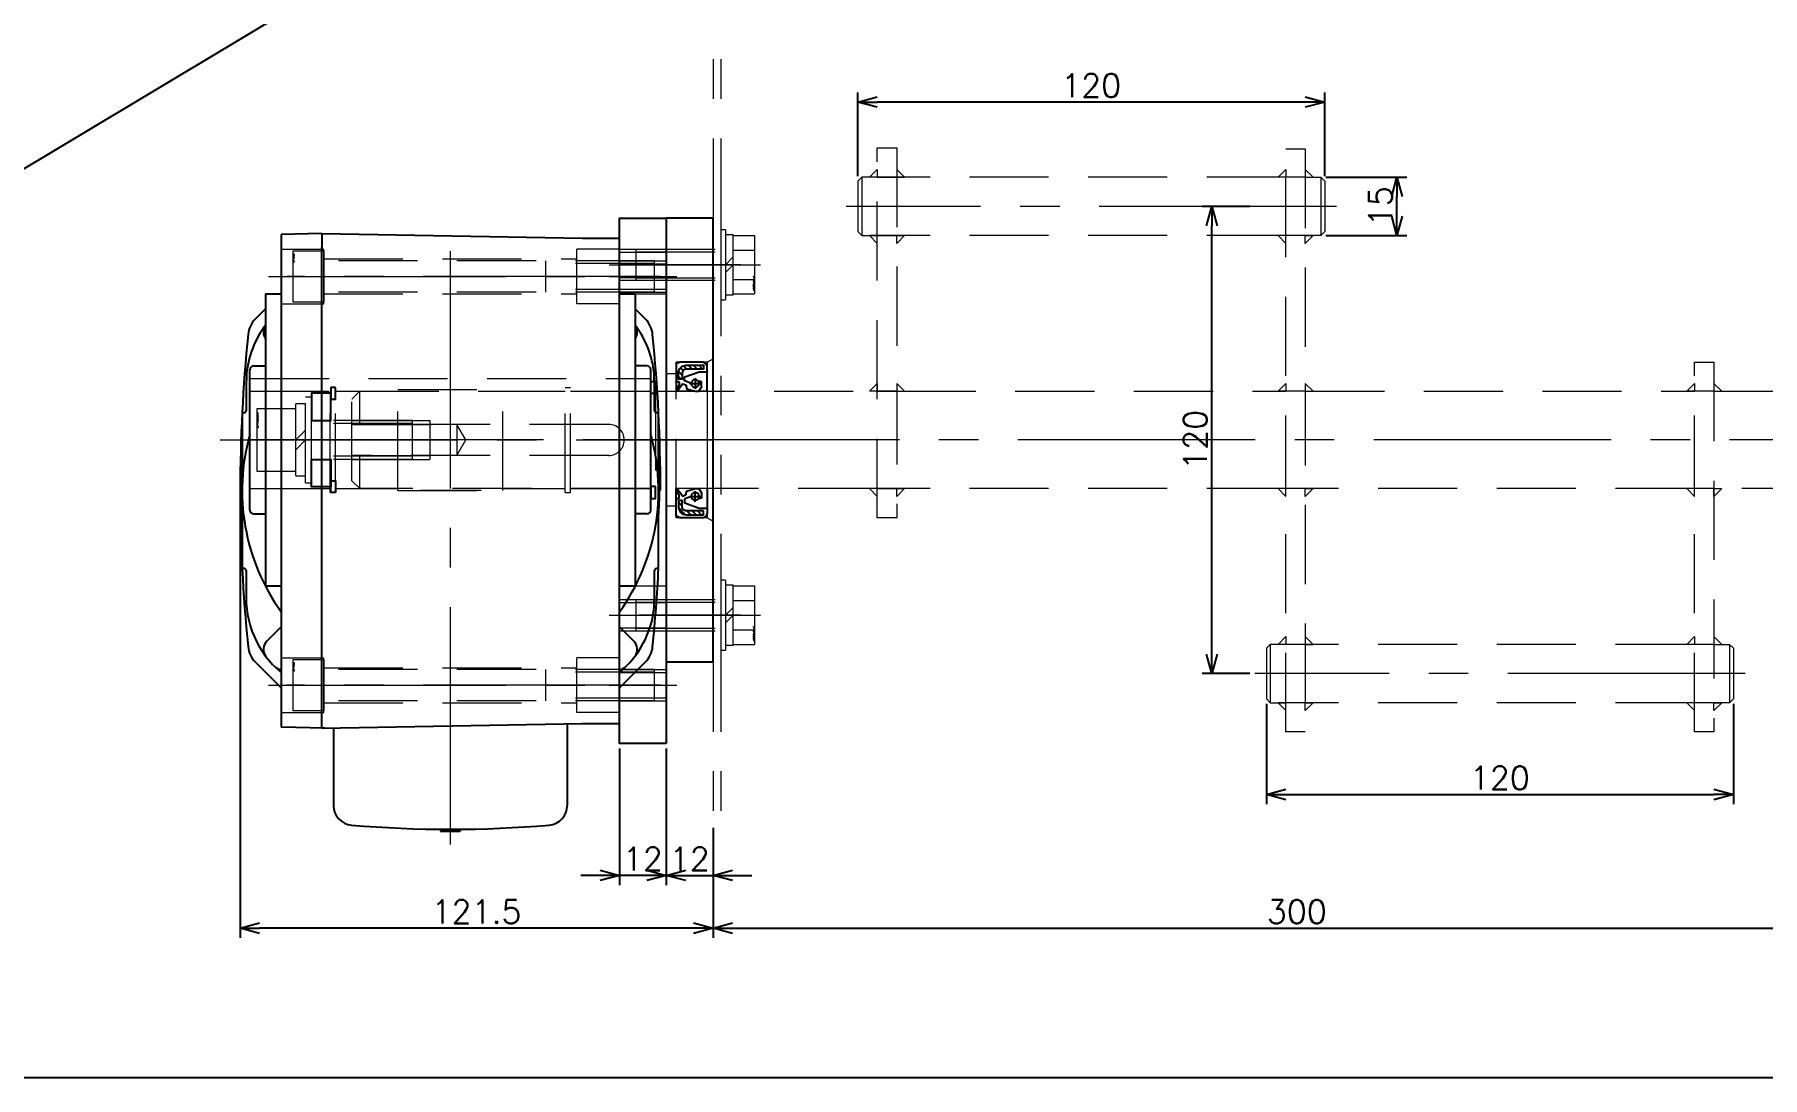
# Model space of a CAD drawing. Header units: millimetres. Extents: x 0 to 49006, y -7876 to 6995.
# Drawn here: x 11426.7 to 11870.7, y -7521.8 to -7254 of the extents above; entities that cross this region are included whole.
import ezdxf

# ---------------------------------------------------------------- set-up
doc = ezdxf.new("R2010")
doc.units = ezdxf.units.MM
doc.header["$LTSCALE"] = 3.2
doc.header["$PDMODE"] = 99
doc.header["$PDSIZE"] = 1
for name, pattern in [('CENTER2', [28.575, 19.05, -3.175, 3.175, -3.175]), ('HIDDEN', [9.525, 6.35, -3.175]), ('PHANTOM2', [31.75, 15.875, -3.175, 3.175, -3.175, 3.175, -3.175])]:
    doc.linetypes.add(name, pattern=pattern)
for name, color, linetype, lineweight in [('04_HIDDEN', 2, 'HIDDEN', 13), ('05_CENTER', 4, 'CENTER2', 13), ('06_PHANTOM', 2, 'PHANTOM2', 13), ('08_DIM', 3, 'Continuous', 13)]:
    doc.layers.add(name, color=color, linetype=linetype, lineweight=lineweight)
doc.layers.add('10_DRAFT', color=8, linetype='Continuous', lineweight=0, plot=False)
doc.styles.add('KSS_TXT', font='txt.shx', dxfattribs={"bigfont": 'extfont2.shx'})
doc.styles.add('KSS_TXT_L', font='txt.shx', dxfattribs={"height": 36, "bigfont": 'extfont2.shx'})
doc.dimstyles.new('KSS_DIM', dxfattribs={"dimscale": 12, "dimtxt": 3, "dimasz": 2.5, "dimexe": 1.25, "dimexo": 0.625, "dimtad": 1, "dimdsep": 46, "dimtxsty": 'KSS_TXT', "dimblk": 'OPEN30', "dimcen": 0, "dimazin": 2, "dimtfac": 0.75, "dimtmove": 0, "dimatfit": 3, "dimldrblk": 'OPEN30', "dimfxl": 1.25, "dimtolj": 1, "dimarcsym": 0})
pattern_1 = [(45, (-5678.9217, 6816.6913), (-0.67351921, 0.67351921), [])]

# ---------------------------------------------------------------- blocks, each defined once
blk = doc.blocks.new('A$C46CB4146_1_1_1_1')
at = {"color": 0, "linetype": 'CENTER2'}
blk.add_line((0, -23.3), (0, 10.2), dxfattribs=at)
at = {"color": 0}
for p, q in [((-7.51, 8.7), (7.51, 8.7)), ((-7.51, 3.2), (-7.51, 8.7)), ((-3.75, 3.2), (-3.75, 8.7)), ((3.75, 3.2), (3.75, 8.7)), ((7.51, 3.2), (7.51, 8.7)), ((-9, 1.2), (9, 1.2)), ((-9, 1.2), (-9, 0)), ((-7.7, 3.2), (-7.7, 1.2)), ((7.7, 3.2), (-7.7, 3.2)), ((0, 1.2), (-2, 3.2)), ((0, 3.2), (2, 1.2)), ((7.7, 1.2), (7.7, 3.2)), ((9, 0), (9, 1.2)), ((-9, 0), (9, 0))]:
    blk.add_line(p, q, dxfattribs=at)
at = {"color": 0, "linetype": 'HIDDEN'}
for p, q in [((-4, -21.8), (-4, 0)), ((-3.32, -21.8), (-3.32, 0)), ((3.32, -21.8), (3.32, 0)), ((4, -21.8), (4, 0)), ((-4, -21.8), (4, -21.8))]:
    blk.add_line(p, q, dxfattribs=at)
at = {"layer": '10_DRAFT', "style": 'KSS_TXT_L'}
blk.add_text('BT-M8x25L,SW,PW', height=0.3, dxfattribs=at).set_placement((2.97, 8.36))
blk = doc.blocks.new('A$C1B873358_1_1')
at = {"color": 0}
blk.add_lwpolyline([(12, 57), (0, 57), (0, -57), (12, -57)], close=True, dxfattribs=at)
at = {"layer": '04_HIDDEN'}
for p, q in [((2.5, -20), (2.5, 20)), ((10.5, 20), (12, 20.87)), ((2.5, 17), (0, 17)), ((2.5, -17), (0, -17)), ((10.5, -20), (12, -20.87))]:
    blk.add_line(p, q, dxfattribs=at)
for points in [[(10.5, 20), (2.5, 20)], [(10.5, -20), (2.5, -20)]]:
    blk.add_lwpolyline(points, dxfattribs=at)
at = {"layer": '05_CENTER'}
for p, q in [((19.17, 45), (-7.08, 45)), ((19.17, -45), (-7.08, -45))]:
    blk.add_line(p, q, dxfattribs=at)
at = {"layer": '10_DRAFT'}
for p, q in [((10.5, 20), (10.5, -20)), ((0, 0), (12, 0))]:
    blk.add_line(p, q, dxfattribs=at)
blk = doc.blocks.new('AE1314A0a_1_1')
h = blk.add_hatch()
h.set_pattern_fill('ANSI31', color=0, scale=0.3)
h.set_pattern_definition(pattern_1)
edge = h.paths.add_edge_path()
edge.add_line((-0.61, 17.2), (-0.61, 15.59))
edge.add_line((-0.61, 15.59), (-1.61, 15.59))
edge.add_line((-1.61, 15.59), (-1.61, 17.2))
edge.add_arc((-2.61, 17.2), 1, 0, 90)
edge.add_line((-2.61, 18.2), (-7.05, 18.2))
edge.add_line((-7.05, 18.2), (-7.05, 19.2))
edge.add_line((-7.05, 19.2), (-2.61, 19.2))
edge.add_arc((-2.61, 17.2), 2, 0, 90, ccw=False)
h = blk.add_hatch()
h.set_pattern_fill('ANSI31', color=0, scale=0.3)
h.set_pattern_definition(pattern_1)
edge = h.paths.add_edge_path()
edge.add_line((-0.61, -17.2), (-0.61, -15.59))
edge.add_line((-0.61, -15.59), (-1.61, -15.59))
edge.add_line((-1.61, -15.59), (-1.61, -17.2))
edge.add_arc((-2.61, -17.2), 1, 270, 360, ccw=False)
edge.add_line((-2.61, -18.2), (-7.05, -18.2))
edge.add_line((-7.05, -18.2), (-7.05, -19.2))
edge.add_line((-7.05, -19.2), (-2.61, -19.2))
edge.add_arc((-2.61, -17.2), 2, 270, 360)
at = {"color": 0}
for p, q in [((-8, 19), (-7.86, 19.21)), ((-8, 17.6), (-8, 19)), ((-7.86, 19.21), (-7.86, 19.4)), ((-7.76, 19.5), (-7.72, 19.5)), ((-7.72, 19.5), (-7.03, 19.98)), ((-6.97, 20), (-1.02, 20)), ((-0.98, 19.99), (-0.06, 19.53)), ((0, 19.44), (0, 15.1)), ((-6.02, 17.5), (-7.9, 17.5)), ((-6.5, 13.54), (-6.5, 14.92)), ((-5.84, 12.5), (-6.48, 13.49)), ((-6.4, 15.02), (-5.75, 15.02)), ((-3.53, 14.5), (-6.28, 14.5)), ((-2.24, 16.19), (-5.98, 17.49)), ((-4.9, 15.88), (-4.9, 13.13)), ((-3.9, 14.5), (-2.24, 15.15)), ((-2.55, 14.03), (-2.67, 13.49)), ((-2.67, 13.49), (-2.67, 13.16)), ((-1.77, 14.42), (-2.46, 14.13)), ((-2.17, 15.24), (-2.17, 16.1)), ((-0.29, 12.5), (-1.65, 14.38)), ((-0.8, 14.75), (-0.8, 14.17)), ((-0.8, 14.17), (0, 12.78)), ((-0.1, 15), (-0.55, 15)), ((-5, 12.5), (-5.84, 12.5)), ((-2.67, 13.16), (-5, 12.5)), ((0, 12.78), (-0.29, 12.5)), ((-5.84, -12.5), (-6.48, -13.49)), ((-5, -12.5), (-5.84, -12.5)), ((-2.67, -13.16), (-5, -12.5)), ((-4.9, -15.88), (-4.9, -13.13)), ((-2.67, -13.49), (-2.67, -13.16)), ((-0.29, -12.5), (-1.65, -14.38)), ((-0.8, -14.17), (0, -12.78)), ((0, -12.78), (-0.29, -12.5)), ((-8, -17.6), (-8, -19)), ((-6.02, -17.5), (-7.9, -17.5)), ((-6.5, -13.54), (-6.5, -14.92)), ((-6.4, -15.02), (-5.75, -15.02)), ((-3.53, -14.5), (-6.28, -14.5)), ((-2.24, -16.19), (-5.98, -17.49)), ((-3.9, -14.5), (-2.24, -15.15)), ((-2.55, -14.03), (-2.67, -13.49)), ((-1.77, -14.42), (-2.46, -14.13)), ((-2.17, -15.24), (-2.17, -16.1)), ((-0.8, -14.75), (-0.8, -14.17)), ((-0.1, -15), (-0.55, -15)), ((0, -19.44), (0, -15.1)), ((-8, -19), (-7.86, -19.21)), ((-7.86, -19.21), (-7.86, -19.4)), ((-7.76, -19.5), (-7.72, -19.5)), ((-7.72, -19.5), (-7.03, -19.98)), ((-6.97, -20), (-1.02, -20)), ((-0.98, -19.99), (-0.06, -19.53))]:
    blk.add_line(p, q, dxfattribs=at)
for points in [[(-8, 12.5), (-8, 17.6), (-8, 19), (-7.86, 19.21), (-7.86, 19.4, -0.414214), (-7.76, 19.5), (-7.72, 19.5), (-7.03, 19.98, -0.152216), (-6.97, 20), (-1.02, 20, -0.116434), (-0.98, 19.99), (-0.06, 19.53, -0.284079), (0, 19.44), (0, 15.1), (0, 12.5)], [(-8, -12.5), (-8, -17.6), (-8, -19), (-7.86, -19.21), (-7.86, -19.4, 0.414214), (-7.76, -19.5), (-7.72, -19.5), (-7.03, -19.98, 0.152216), (-6.97, -20), (-1.02, -20, 0.116434), (-0.98, -19.99), (-0.06, -19.53, 0.284079), (0, -19.44), (0, -15.1), (0, -12.5)]]:
    blk.add_lwpolyline(points, format="xyb", dxfattribs=at)
for points in [[(-7.05, 18.2), (-2.61, 18.2, -0.414214), (-1.61, 17.2), (-1.61, 15.59), (-0.61, 15.59), (-0.61, 17.2, 0.414214), (-2.61, 19.2), (-7.05, 19.2)], [(-7.05, -18.2), (-2.61, -18.2, 0.414214), (-1.61, -17.2), (-1.61, -15.59), (-0.61, -15.59), (-0.61, -17.2, -0.414214), (-2.61, -19.2), (-7.05, -19.2)]]:
    blk.add_lwpolyline(points, format="xyb", close=True, dxfattribs=at)
for centre in [(-4.9, 14.5), (-4.9, -14.5)]:
    blk.add_circle(centre, 1, dxfattribs=at)
for centre, radius, start, end in [((-7.76, 19.4), 0.1, 90, 180), ((-6.97, 19.9), 0.1, 90, 124.6196), ((-1.02, 19.9), 0.1, 63.4349, 90), ((-0.1, 19.44), 0.1, 0, 63.4349), ((-7.9, 17.6), 0.1, 180, 270), ((-6.4, 14.92), 0.1, 90, 180), ((-6.4, 13.54), 0.1, 180, 213.1298), ((-6.02, 17.4), 0.1, 70.7852, 90), ((-2.4, 14), 0.15, 112.1154, 167.0125), ((-2.27, 16.1), 0.1, 360, 70.7852), ((-2.27, 15.24), 0.1, 291.3398, 0), ((-1.73, 14.32), 0.1, 35.7815, 112.1154), ((-0.55, 14.75), 0.25, 90, 180), ((-0.1, 15.1), 0.1, 270, 360), ((-7.9, -17.6), 0.1, 90, 180), ((-6.4, -13.54), 0.1, 146.8702, 180), ((-6.4, -14.92), 0.1, 180, 270), ((-6.02, -17.4), 0.1, 270, 289.2148), ((-2.4, -14), 0.15, 192.9875, 247.8846), ((-2.27, -15.24), 0.1, 360, 68.6602), ((-2.27, -16.1), 0.1, 289.2148, 0), ((-1.73, -14.32), 0.1, 247.8846, 324.2185), ((-0.55, -14.75), 0.25, 180, 270), ((-0.1, -15.1), 0.1, 0, 90), ((-7.76, -19.4), 0.1, 180, 270), ((-6.97, -19.9), 0.1, 235.3804, 270), ((-1.02, -19.9), 0.1, 270, 296.5651), ((-0.1, -19.44), 0.1, 296.5651, 360)]:
    blk.add_arc(centre, radius, start, end, dxfattribs=at)
at = {"layer": '10_DRAFT'}
blk.add_line((0, 0), (-8, 0), dxfattribs=at)
for points in [[(-8, 12.5), (0, 12.5)], [(-8, -12.5), (0, -12.5)]]:
    blk.add_lwpolyline(points, dxfattribs=at)
blk = doc.blocks.new('FWSSS-D24-V10.0-T8.0a_1_1')
at = {"color": 0}
for points in [[(0, 12), (-5, 12), (-5, 5), (0, 5)], [(0, -12), (-5, -12), (-5, -5), (0, -5)]]:
    blk.add_lwpolyline(points, close=True, dxfattribs=at)
at = {"layer": '10_DRAFT'}
blk.add_line((-5, 0), (0, 0), dxfattribs=at)
blk = doc.blocks.new('A$C6AFA1BC6_1_1')
at = {"color": 0, "linetype": 'CENTER2'}
blk.add_line((0, -86.5), (0, 9.5), dxfattribs=at)
at = {"color": 0}
for p, q in [((6.5, 8), (-6.5, 8)), ((-6.5, 8), (-6.5, 0)), ((6.5, 0), (6.5, 8)), ((6.5, 0), (-6.5, 0))]:
    blk.add_line(p, q, dxfattribs=at)
at = {"color": 0, "linetype": 'HIDDEN'}
for p, q in [((-4, -85), (-4, 0)), ((4, -85), (4, 0)), ((-4, -57), (4, -57)), ((-3.32, -85), (-3.32, -57)), ((3.32, -85), (3.32, -57)), ((-4, -85), (4, -85))]:
    blk.add_line(p, q, dxfattribs=at)
at = {"layer": '10_DRAFT', "style": 'KSS_TXT_L'}
blk.add_text('CS-M8x85L', height=0.3, dxfattribs=at).set_placement((3.56, 7.66))
blk = doc.blocks.new('A$C069235CC_1_1')
at = {"color": 0}
blk.add_lwpolyline([(0, -78), (-12, -78), (-12, 57), (0, 57)], close=True, dxfattribs=at)
at = {"layer": '04_HIDDEN', "color": 252}
for p, q in [((-12, 49), (0, 49)), ((-12, 48.25), (0, 48.25)), ((-12, 41.75), (0, 41.75)), ((-12, 41), (0, 41)), ((-12, -41), (0, -41)), ((-12, -41.75), (0, -41.75)), ((-12, -48.25), (0, -48.25)), ((-12, -49), (0, -49))]:
    blk.add_line(p, q, dxfattribs=at)
at = {"layer": '04_HIDDEN'}
for p, q in [((-12, 46), (0, 46)), ((-12, 45.25), (0, 45.25)), ((-12, 38.75), (0, 38.75)), ((-12, 38), (0, 38)), ((-12, -59), (0, -59)), ((-12, -59.75), (0, -59.75)), ((-12, -66.25), (0, -66.25)), ((-12, -67), (0, -67))]:
    blk.add_line(p, q, dxfattribs=at)
at = {"layer": '04_HIDDEN', "color": 9}
for p, q in [((-12, 37.5), (0, 37.5)), ((-12, -37.5), (0, -37.5))]:
    blk.add_line(p, q, dxfattribs=at)
at = {"layer": '05_CENTER', "color": 252}
for p, q in [((-14.71, 45), (2.71, 45)), ((-14.71, -45), (2.71, -45))]:
    blk.add_line(p, q, dxfattribs=at)
at = {"layer": '05_CENTER'}
for p, q in [((-14.71, 42), (2.71, 42)), ((-14.71, -63), (2.71, -63))]:
    blk.add_line(p, q, dxfattribs=at)
at = {"layer": '10_DRAFT'}
for p, q in [((0, 0), (-12, 0)), ((-12, 0), (0, 0))]:
    blk.add_line(p, q, dxfattribs=at)
blk = doc.blocks.new('GM-SHYF-RH 0.2kW、1／30、200V、60Hzc_1_1')
at = {"color": 0}
for p, q in [((18.5, 52.99), (8, 52.81)), ((8, 52.81), (8, -73.81)), ((18.5, 53.01), (18.5, 48.5)), ((18.5, 53), (85.5, 51.83)), ((18.5, -64.89), (18.5, 49.51)), ((85.5, 51.83), (95, 51.83)), ((95, -59.28), (95, 51.83)), ((4, 37.5), (4, -37.5)), ((4, 37.5), (8, 37.5)), ((95, 37.49), (99, 37.49)), ((99, 37.49), (99, -37.49)), ((4, 33.69), (1.41, 31.1)), ((99, 33.69), (101.59, 31.1)), ((0, -18), (0, 18)), ((1, 19), (4, 19)), ((102, 19), (99, 19)), ((103, -18), (103, 18)), ((-2, 6.5), (-2, -32.5)), ((105, -32.5), (105, 7.01)), ((1, -19), (4, -19)), ((102, -19), (99, -19)), ((4, -37.5), (8, -37.5)), ((95, -37.49), (99, -37.49)), ((8, -48.01), (4.35, -51.67)), ((95, -48.01), (98.65, -51.67)), ((8, -63.69), (1.41, -57.1)), ((95, -63.69), (101.59, -57.1)), ((95, -72.85), (95, -59.28)), ((18.5, -74.02), (18.5, -64.89)), ((18.5, -74.02), (18.5, -69.51)), ((19.25, -74), (8, -73.81)), ((18.5, -74.02), (85.5, -72.85)), ((21.5, -73.97), (21.5, -93.94)), ((81.5, -72.92), (81.5, -93.94)), ((85.5, -72.85), (95, -72.85)), ((49, -99.99), (49, -100.5)), ((49, -100.5), (54, -100.5)), ((54, -99.99), (54, -100.5))]:
    blk.add_line(p, q, dxfattribs=at)
for centre, radius, start, end in [((6.08, 26.43), 6.6, 135, 174.2563), ((96.92, 26.43), 6.6, 5.7437, 45), ((398.1, -13), 400.6, 174.2563, 180), ((24, 14.5), 25, 143.1301, 174.2698), ((6.47, 27.79), 3, 145.3407, 214.6593), ((96.53, 27.79), 3, 325.3407, 34.6593), ((79, 14.5), 25, 5.7302, 36.8699), ((-295.1, -13), 400.6, 0, 5.7437), ((1, 18), 1, 90, 180), ((102, 18), 1, 0, 90), ((399, 7), 400, 178.568, 179.9285), ((-296, 7), 400, 0.053, 1.432), ((-1.5, 6.5), 0.5, 90, 180), ((-1.5, 7.5), 0.5, 270, 0), ((104.5, 7.5), 0.5, 180, 270), ((104.5, 6.5), 0.5, 0, 90), ((51.5, -13), 53.5, 164.2841, 215.6016), ((51.5, -13), 53.5, 324.3984, 15.7159), ((398.1, -13), 400.6, 179.0703, 180), ((398.1, 0), 400.6, 180.9297, 182.8629), ((-295.1, 0), 400.6, 357.1371, 359.0703), ((398.1, -13), 400.6, 180, 185.7437), ((1, -18), 1, 180, 270), ((102, -18), 1, 270, 0), ((-1.5, -32.5), 0.5, 180, 270), ((-1.5, -33.5), 0.5, 0, 90), ((399, -33), 400, 180.0715, 180.8595), ((-295.1, -13), 400.6, 354.2563, 357.1371), ((-296, -33), 400, 358.568, 359.9285), ((104.5, -33.5), 0.5, 90, 180), ((104.5, -32.5), 0.5, 270, 0), ((24, -40.5), 25, 176.5614, 230.2082), ((79, -40.5), 25, 309.7918, 354.2698), ((6.08, -52.43), 6.6, 185.7437, 225), ((6.47, -53.79), 3, 135, 217.1625), ((96.53, -53.79), 3, 322.8375, 45), ((96.92, -52.43), 6.6, 315, 354.2563), ((8.41, -56.02), 3, 224.8696, 262.1781), ((94.59, -56.02), 3, 277.8219, 315.1304), ((26.5, -93.94), 5, 180, 265.1386), ((76.5, -93.94), 5, 274.8614, 0), ((51.5, 200), 300, 265.1386, 274.8614)]:
    blk.add_arc(centre, radius, start, end, dxfattribs=at)
at = {"layer": '04_HIDDEN', "color": 0}
for p, q in [((8, 49), (19, 49)), ((19, 35), (19, 49)), ((84, 35), (84, 49)), ((95, 49), (84, 49)), ((19, 46.5), (84, 46.5)), ((19, 37.5), (84, 37.5)), ((8, 35), (19, 35)), ((95, 35), (84, 35)), ((0, 15.8), (103, 15.8)), ((20.65, 13.5), (22, 13.5)), ((20.65, -13.5), (20.65, 13.5)), ((22, -13.5), (22, 13.5)), ((81, 13.5), (82.35, 13.5)), ((81, -13.5), (81, 13.5)), ((82.35, -13.5), (82.35, 13.5)), ((0, 12.5), (20.65, 12.5)), ((22, 12.5), (38, 12.5)), ((38, -13), (38, 13)), ((38, 13), (65, 13)), ((65, -13), (65, 13)), ((65, 12.5), (81, 12.5)), ((82.35, 12.5), (103, 12.5)), ((0, -12.5), (20.65, -12.5)), ((22, -12.5), (38, -12.5)), ((38, -13), (65, -13)), ((65, -12.5), (81, -12.5)), ((82.35, -12.5), (103, -12.5)), ((20.65, -13.5), (22, -13.5)), ((81, -13.5), (82.35, -13.5)), ((8, -56), (19, -56)), ((19, -70), (19, -56)), ((95, -56), (84, -56)), ((84, -70), (84, -56)), ((19, -58.5), (84, -58.5)), ((8, -70), (19, -70)), ((19, -67.5), (84, -67.5)), ((95, -70), (84, -70))]:
    blk.add_line(p, q, dxfattribs=at)
at = {"layer": '05_CENTER', "color": 0}
for p, q in [((51.5, -103.88), (51.5, 55.94)), ((4.75, 42), (98.25, 42)), ((-7.65, 0), (110.65, 0)), ((4.75, -63), (98.25, -63))]:
    blk.add_line(p, q, dxfattribs=at)
at = {"layer": '10_DRAFT'}
blk.add_line((59.41, -13), (43.91, -13), dxfattribs=at)
blk = doc.blocks.new('A$C001C79F1_1_1')
at = {"color": 0}
for p, q in [((131, 67.5), (130, 66.5)), ((135, 67.5), (131, 67.5)), ((131, 67.5), (131, 52.5)), ((240, 67.5), (140, 67.5)), ((245, 67.5), (249, 67.5)), ((249, 67.5), (249, 52.5)), ((249, 67.5), (250, 66.5)), ((130, 66.5), (130, 53.5)), ((250, 66.5), (250, 53.5)), ((130, 53.5), (131, 52.5)), ((250, 53.5), (249, 52.5)), ((131, 52.5), (135, 52.5)), ((240, 52.5), (140, 52.5)), ((249, 52.5), (245, 52.5)), ((2, 4), (2, 12.5)), ((76.65, 12.5), (76.65, -12.5)), ((76.65, 11.95), (78, 11.95)), ((78, 12.5), (78, -12.5)), ((408, 12.5), (408, -12.5)), ((66, 4), (0, 4)), ((66, -4), (0, -4)), ((2, -12.5), (2, -4)), ((76.65, -11.95), (78, -11.95)), ((236, -52.5), (235, -53.5)), ((240, -52.5), (236, -52.5)), ((236, -52.5), (236, -67.5)), ((345, -52.5), (245, -52.5)), ((350, -52.5), (354, -52.5)), ((354, -52.5), (354, -67.5)), ((354, -52.5), (355, -53.5)), ((235, -53.5), (235, -66.5)), ((355, -53.5), (355, -66.5)), ((235, -66.5), (236, -67.5)), ((355, -66.5), (354, -67.5)), ((236, -67.5), (240, -67.5)), ((345, -67.5), (245, -67.5)), ((354, -67.5), (350, -67.5))]:
    blk.add_line(p, q, dxfattribs=at)
for points in [[(140, 75), (140, -20), (135, -20), (135, 75)], [(240, -75), (240, 74.75), (245, 74.75), (245, -75)], [(345, -75), (345, 20), (350, 20), (350, -75)]]:
    blk.add_lwpolyline(points, close=True, dxfattribs=at)
at = {"color": 3}
for points in [[(135, 67.5), (133, 67.5), (133, 67.5), (135, 69.5)], [(140, 67.5), (142, 67.5), (142, 67.5), (140, 69.5)], [(240, 67.5), (238, 67.5), (238, 67.5), (240, 69.5)], [(245, 67.5), (247, 67.5), (247, 67.5), (245, 69.5)], [(135, 52.5), (133, 52.5), (133, 52.5), (135, 50.5)], [(140, 52.5), (142, 52.5), (142, 52.5), (140, 50.5)], [(240, 52.5), (238, 52.5), (238, 52.5), (240, 50.5)], [(245, 52.5), (247, 52.5), (247, 52.5), (245, 50.5)], [(135, 12.5), (133, 12.5), (133, 12.5), (135, 14.5)], [(140, 12.5), (142, 12.5), (142, 12.5), (140, 14.5)], [(240, 12.5), (238, 12.5), (238, 12.5), (240, 14.5)], [(245, 12.5), (247, 12.5), (247, 12.5), (245, 14.5)], [(345, 12.5), (343, 12.5), (343, 12.5), (345, 14.5)], [(350, 12.5), (352, 12.5), (352, 12.5), (350, 14.5)], [(135, -12.5), (133, -12.5), (133, -12.5), (135, -14.5)], [(140, -12.5), (142, -12.5), (142, -12.5), (140, -14.5)], [(240, -12.5), (238, -12.5), (238, -12.5), (240, -14.5)], [(245, -12.5), (247, -12.5), (247, -12.5), (245, -14.5)], [(345, -12.5), (343, -12.5), (343, -12.5), (345, -14.5)], [(350, -12.5), (352, -12.5), (352, -12.5), (350, -14.5)], [(240, -52.5), (238, -52.5), (238, -52.5), (240, -50.5)], [(245, -52.5), (247, -52.5), (247, -52.5), (245, -50.5)], [(345, -52.5), (343, -52.5), (343, -52.5), (345, -50.5)], [(350, -52.5), (352, -52.5), (352, -52.5), (350, -50.5)], [(240, -67.5), (238, -67.5), (238, -67.5), (240, -69.5)], [(245, -67.5), (247, -67.5), (247, -67.5), (245, -69.5)], [(345, -67.5), (343, -67.5), (343, -67.5), (345, -69.5)], [(350, -67.5), (352, -67.5), (352, -67.5), (350, -69.5)]]:
    blk.add_lwpolyline(points, close=True, dxfattribs=at)
at = {"color": 0}
for points in [[(76.65, -12.5), (2, -12.5), (0, -10.5), (0, 10.5), (2, 12.5), (76.65, 12.5)], [(78, 12.5), (135, 12.5)], [(140, 12.5), (240, 12.5)], [(245, 12.5), (345, 12.5)], [(350, 12.5), (408, 12.5)], [(408, 12.5), (408, 12.5), (410, 10.5), (410, -10.5), (408, -12.5), (408, -12.5)], [(135, -12.5), (78, -12.5)], [(240, -12.5), (140, -12.5)], [(345, -12.5), (245, -12.5)], [(408, -12.5), (350, -12.5)]]:
    blk.add_lwpolyline(points, dxfattribs=at)
blk.add_arc((66, 0), 4, 270, 90, dxfattribs=at)
at = {"layer": '04_HIDDEN'}
for p, q in [((135, 67.5), (140, 67.5)), ((135, 52.5), (140, 52.5)), ((140, 12.5), (135, 12.5)), ((135, 12.5), (140, 12.5)), ((245, 12.5), (240, 12.5)), ((350, 12.5), (345, 12.5)), ((0, 5), (20, 5)), ((20, 5), (20, -5)), ((0, 4), (27, 4)), ((27, 4), (27, -4)), ((29.31, 0), (27, 4)), ((0, -4), (27, -4)), ((27, -4), (29.31, 0)), ((0, -5), (20, -5)), ((140, -12.5), (135, -12.5)), ((135, -12.5), (140, -12.5)), ((245, -12.5), (240, -12.5)), ((350, -12.5), (345, -12.5))]:
    blk.add_line(p, q, dxfattribs=at)
for points in [[(140, 67.5), (135, 67.5)], [(245, 67.5), (240, 67.5)], [(140, 52.5), (135, 52.5)], [(245, 52.5), (240, 52.5)], [(245, -52.5), (240, -52.5)], [(350, -52.5), (345, -52.5)], [(245, -67.5), (240, -67.5)], [(350, -67.5), (345, -67.5)]]:
    blk.add_lwpolyline(points, dxfattribs=at)
at = {"layer": '05_CENTER'}
for p, q in [((253, 60), (127, 60)), ((415, 0), (-5, 0)), ((358, -60), (232, -60))]:
    blk.add_line(p, q, dxfattribs=at)
blk = doc.blocks.new('STWS25a_1_1')
at = {"color": 0}
for points in [[(0, 11.95), (-1.2, 11.95), (-1.2, 15.05), (0, 15.05)], [(0, -11.95), (-1.2, -11.95), (-1.2, -15.05), (0, -15.05)]]:
    blk.add_lwpolyline(points, close=True, dxfattribs=at)
at = {"layer": '10_DRAFT'}
blk.add_line((-1.2, 0), (0, 0), dxfattribs=at)
blk = doc.blocks.new('RTWS25b_1_1')
at = {"color": 0}
for points in [[(0, 13.5), (-1.2, 13.5), (-1.2, 10.5), (0, 10.5)], [(0, -13.5), (-1.2, -13.5), (-1.2, -10.5), (0, -10.5)]]:
    blk.add_lwpolyline(points, close=True, dxfattribs=at)
at = {"layer": '10_DRAFT'}
blk.add_line((0, 0), (-1.2, 0), dxfattribs=at)
blk = doc.blocks.new('A$C606D4CA3_1_1')
at = {"color": 0}
for p, q in [((8, 14), (-8, 14)), ((-8, 14), (-8, 4)), ((8, 4), (8, 14)), ((-11, 1.5), (11, 1.5)), ((-11, 1.5), (-11, 0)), ((-11, 0), (11, 0)), ((-9.25, 4), (-9.25, 1.5)), ((-9.25, 4), (9.25, 4)), ((0, 1.5), (-2.5, 4)), ((0, 4), (2.5, 1.5)), ((9.25, 1.5), (9.25, 4)), ((11, 0), (11, 1.5))]:
    blk.add_line(p, q, dxfattribs=at)
at = {"color": 0, "linetype": 'CENTER2'}
blk.add_line((0, -27.5), (0, 15.5), dxfattribs=at)
at = {"color": 0, "linetype": 'HIDDEN'}
for p, q in [((-5, -26), (-5, 0)), ((-4.19, -26), (-4.19, 0)), ((4.19, -26), (4.19, 0)), ((5, -26), (5, 0)), ((-5, -26), (5, -26))]:
    blk.add_line(p, q, dxfattribs=at)
at = {"layer": '10_DRAFT', "style": 'KSS_TXT_L'}
blk.add_text('CS-M10x30L,SW,PW', height=0.3, dxfattribs=at).set_placement((3.08, 13.66))
blk = doc.blocks.new('_Open30')
at = {"color": 0, "linetype": 'ByBlock', "lineweight": -2}
for p, q in [((-1, 0.268), (0, 0)), ((0, 0), (-1, -0.268)), ((0, 0), (-1, 0))]:
    blk.add_line(p, q, dxfattribs=at)
blk = doc.blocks.new('*D772')
at = {"layer": '08_DIM', "color": 0, "lineweight": -2, "transparency": 16777216}
for p, q in [((11601.07, -7457.73), (11601.07, -7486.02)), ((11901.07, -7457.73), (11901.07, -7486.02)), ((11606.07, -7483.52), (11896.07, -7483.52))]:
    blk.add_line(p, q, dxfattribs=at)
at = {"layer": 'Defpoints', "color": 0, "transparency": 16777216}
for p in [(11601.07, -7456.48), (11901.07, -7456.48), (11901.07, -7483.52)]:
    blk.add_point(p, dxfattribs=at)
at = {"layer": '08_DIM', "color": 0, "lineweight": -2, "transparency": 16777216, "xscale": 5, "yscale": 5, "zscale": 5, "rotation": 180}
blk.add_blockref('_Open30', (11601.07, -7483.52), dxfattribs=at)
at = {"layer": '08_DIM', "color": 0, "lineweight": -2, "transparency": 16777216, "xscale": 5, "yscale": 5, "zscale": 5}
blk.add_blockref('_Open30', (11901.07, -7483.52), dxfattribs=at)
at = {"layer": '08_DIM', "color": 0, "transparency": 16777216, "insert": (11751.07, -7479.27), "char_height": 6, "attachment_point": 5, "style": 'KSS_TXT'}
blk.add_mtext('\\A1;300', dxfattribs=at)
blk = doc.blocks.new('*D774')
at = {"layer": '08_DIM', "color": 0, "lineweight": -2, "transparency": 16777216}
for p, q in [((11739.02, -7298.11), (11726.75, -7298.11)), ((11729.25, -7413.11), (11729.25, -7303.11)), ((11739.02, -7418.11), (11726.75, -7418.11))]:
    blk.add_line(p, q, dxfattribs=at)
at = {"layer": 'Defpoints', "color": 0, "transparency": 16777216}
for p in [(11729.25, -7298.11), (11740.27, -7298.11), (11740.27, -7418.11)]:
    blk.add_point(p, dxfattribs=at)
at = {"layer": '08_DIM', "color": 0, "lineweight": -2, "transparency": 16777216, "xscale": 5, "yscale": 5, "zscale": 5}
for p, rotation in [((11729.25, -7298.11), 90), ((11729.25, -7418.11), 270)]:
    blk.add_blockref('_Open30', p, dxfattribs=dict(at, rotation=rotation))
at = {"layer": '08_DIM', "color": 0, "transparency": 16777216, "insert": (11725, -7358.11), "char_height": 6, "attachment_point": 5, "rotation": 90, "style": 'KSS_TXT'}
blk.add_mtext('\\A1;120', dxfattribs=at)
blk = doc.blocks.new('*D775')
at = {"layer": '08_DIM', "color": 0, "lineweight": -2, "transparency": 16777216}
for p, q in [((11758.52, -7290.61), (11779.32, -7290.61)), ((11776.82, -7300.61), (11776.82, -7295.61)), ((11758.52, -7305.61), (11779.32, -7305.61))]:
    blk.add_line(p, q, dxfattribs=at)
at = {"layer": 'Defpoints', "color": 0, "transparency": 16777216}
for p in [(11757.27, -7290.61), (11776.82, -7290.61), (11757.27, -7305.61)]:
    blk.add_point(p, dxfattribs=at)
at = {"layer": '08_DIM', "color": 0, "lineweight": -2, "transparency": 16777216, "xscale": 5, "yscale": 5, "zscale": 5}
for p, rotation in [((11776.82, -7290.61), 90), ((11776.82, -7305.61), 270)]:
    blk.add_blockref('_Open30', p, dxfattribs=dict(at, rotation=rotation))
at = {"layer": '08_DIM', "color": 0, "transparency": 16777216, "insert": (11772.56, -7298.11), "char_height": 6, "attachment_point": 5, "rotation": 90, "style": 'KSS_TXT'}
blk.add_mtext('\\A1;15', dxfattribs=at)
blk = doc.blocks.new('*D776')
at = {"layer": '08_DIM', "color": 0, "lineweight": -2, "transparency": 16777216}
for p, q in [((11638.27, -7290.36), (11638.27, -7268.84)), ((11753.27, -7271.34), (11643.27, -7271.34)), ((11758.27, -7290.36), (11758.27, -7268.84))]:
    blk.add_line(p, q, dxfattribs=at)
at = {"layer": 'Defpoints', "color": 0, "transparency": 16777216}
for p in [(11638.27, -7271.34), (11638.27, -7291.61), (11758.27, -7291.61)]:
    blk.add_point(p, dxfattribs=at)
at = {"layer": '08_DIM', "color": 0, "lineweight": -2, "transparency": 16777216, "xscale": 5, "yscale": 5, "zscale": 5, "rotation": 180}
blk.add_blockref('_Open30', (11638.27, -7271.34), dxfattribs=at)
at = {"layer": '08_DIM', "color": 0, "lineweight": -2, "transparency": 16777216, "xscale": 5, "yscale": 5, "zscale": 5}
blk.add_blockref('_Open30', (11758.27, -7271.34), dxfattribs=at)
at = {"layer": '08_DIM', "color": 0, "transparency": 16777216, "insert": (11698.27, -7267.09), "char_height": 6, "attachment_point": 5, "style": 'KSS_TXT'}
blk.add_mtext('\\A1;120', dxfattribs=at)
blk = doc.blocks.new('*D777')
at = {"layer": '08_DIM', "color": 0, "lineweight": -2, "transparency": 16777216}
for p, q in [((11743.27, -7425.86), (11743.27, -7451.67)), ((11863.27, -7425.86), (11863.27, -7451.67)), ((11748.27, -7449.17), (11858.27, -7449.17))]:
    blk.add_line(p, q, dxfattribs=at)
at = {"layer": 'Defpoints', "color": 0, "transparency": 16777216}
for p in [(11743.27, -7424.61), (11863.27, -7424.61), (11863.27, -7449.17)]:
    blk.add_point(p, dxfattribs=at)
at = {"layer": '08_DIM', "color": 0, "lineweight": -2, "transparency": 16777216, "xscale": 5, "yscale": 5, "zscale": 5, "rotation": 180}
blk.add_blockref('_Open30', (11743.27, -7449.17), dxfattribs=at)
at = {"layer": '08_DIM', "color": 0, "lineweight": -2, "transparency": 16777216, "xscale": 5, "yscale": 5, "zscale": 5}
blk.add_blockref('_Open30', (11863.27, -7449.17), dxfattribs=at)
at = {"layer": '08_DIM', "color": 0, "transparency": 16777216, "insert": (11803.27, -7444.92), "char_height": 6, "attachment_point": 5, "style": 'KSS_TXT'}
blk.add_mtext('\\A1;120', dxfattribs=at)
blk = doc.blocks.new('*D780')
at = {"layer": '08_DIM', "color": 0, "lineweight": -2, "transparency": 16777216}
for p, q in [((11479.57, -7372.36), (11479.57, -7486.02)), ((11601.07, -7457.73), (11601.07, -7486.02)), ((11596.07, -7483.52), (11484.57, -7483.52))]:
    blk.add_line(p, q, dxfattribs=at)
at = {"layer": 'Defpoints', "color": 0, "transparency": 16777216}
for p in [(11479.57, -7371.11), (11601.07, -7456.48), (11479.57, -7483.52)]:
    blk.add_point(p, dxfattribs=at)
at = {"layer": '08_DIM', "color": 0, "lineweight": -2, "transparency": 16777216, "xscale": 5, "yscale": 5, "zscale": 5, "rotation": 180}
blk.add_blockref('_Open30', (11479.57, -7483.52), dxfattribs=at)
at = {"layer": '08_DIM', "color": 0, "lineweight": -2, "transparency": 16777216, "xscale": 5, "yscale": 5, "zscale": 5}
blk.add_blockref('_Open30', (11601.07, -7483.52), dxfattribs=at)
at = {"layer": '08_DIM', "color": 0, "transparency": 16777216, "insert": (11540.32, -7479.27), "char_height": 6, "attachment_point": 5, "style": 'KSS_TXT'}
blk.add_mtext('\\A1;121.5', dxfattribs=at)
blk = doc.blocks.new('*D781')
at = {"layer": '08_DIM', "color": 0, "lineweight": -2, "transparency": 16777216}
for p, q in [((11577.07, -7437.36), (11577.07, -7472.47)), ((11589.07, -7437.36), (11589.07, -7472.47)), ((11572.07, -7469.97), (11567.07, -7469.97)), ((11589.07, -7469.97), (11577.07, -7469.97)), ((11594.07, -7469.97), (11599.07, -7469.97))]:
    blk.add_line(p, q, dxfattribs=at)
at = {"layer": 'Defpoints', "color": 0, "transparency": 16777216}
for p in [(11577.07, -7436.11), (11589.07, -7436.11), (11577.07, -7469.97)]:
    blk.add_point(p, dxfattribs=at)
at = {"layer": '08_DIM', "color": 0, "lineweight": -2, "transparency": 16777216, "xscale": 5, "yscale": 5, "zscale": 5}
blk.add_blockref('_Open30', (11577.07, -7469.97), dxfattribs=at)
at = {"layer": '08_DIM', "color": 0, "lineweight": -2, "transparency": 16777216, "xscale": 5, "yscale": 5, "zscale": 5, "rotation": 180}
blk.add_blockref('_Open30', (11589.07, -7469.97), dxfattribs=at)
at = {"layer": '08_DIM', "color": 0, "transparency": 16777216, "insert": (11583.07, -7465.72), "char_height": 6, "attachment_point": 5, "style": 'KSS_TXT'}
blk.add_mtext('\\A1;12', dxfattribs=at)
blk = doc.blocks.new('*D782')
at = {"layer": '08_DIM', "color": 0, "lineweight": -2, "transparency": 16777216}
for p, q in [((11589.07, -7437.36), (11589.07, -7472.47)), ((11601.07, -7457.73), (11601.07, -7472.47)), ((11584.07, -7469.97), (11579.07, -7469.97)), ((11589.07, -7469.97), (11601.07, -7469.97)), ((11606.07, -7469.97), (11611.07, -7469.97))]:
    blk.add_line(p, q, dxfattribs=at)
at = {"layer": 'Defpoints', "color": 0, "transparency": 16777216}
for p in [(11589.07, -7436.11), (11601.07, -7456.48), (11601.07, -7469.97)]:
    blk.add_point(p, dxfattribs=at)
at = {"layer": '08_DIM', "color": 0, "lineweight": -2, "transparency": 16777216, "xscale": 5, "yscale": 5, "zscale": 5}
blk.add_blockref('_Open30', (11589.07, -7469.97), dxfattribs=at)
at = {"layer": '08_DIM', "color": 0, "lineweight": -2, "transparency": 16777216, "xscale": 5, "yscale": 5, "zscale": 5, "rotation": 180}
blk.add_blockref('_Open30', (11601.07, -7469.97), dxfattribs=at)
at = {"layer": '08_DIM', "color": 0, "transparency": 16777216, "insert": (11595.07, -7465.72), "char_height": 6, "attachment_point": 5, "style": 'KSS_TXT'}
blk.add_mtext('\\A1;12', dxfattribs=at)

msp = doc.modelspace()

# ---------------------------------------------------------------- linework, layer by layer
at = {"color": 1}
msp.add_line((12146.181, -6856.047), (11034.14, -7521.847), dxfattribs=at)
msp.add_lwpolyline([(11034.14, -7521.847), (12146.181, -7521.847), (12146.181, -6856.047), (11034.14, -6856.047)], close=True, dxfattribs=at)
at = {"layer": '06_PHANTOM'}
for p, q in [((11601.073, -7077.449), (11601.073, -7456.476)), ((11603.073, -7077.449), (11603.073, -7456.476))]:
    msp.add_line(p, q, dxfattribs=at)

# ---------------------------------------------------------------- block references
at = {"color": 4}
for name, p in [('GM-SHYF-RH 0.2kW、1／30、200V、60Hzc_1_1', (11482.073, -7358.113)), ('STWS25a_1_1', (11586.273, -7358.113)), ('FWSSS-D24-V10.0-T8.0a_1_1', (11502.873, -7358.113)), ('RTWS25b_1_1', (11504.073, -7358.113))]:
    msp.add_blockref(name, p, dxfattribs=at)
for name in ['A$C069235CC_1_1', 'A$C1B873358_1_1']:
    msp.add_blockref(name, (11589.073, -7358.113))
at = {"color": 4, "xscale": -1}
msp.add_blockref('AE1314A0a_1_1', (11591.573, -7358.113), dxfattribs=at)
at = {"layer": '04_HIDDEN'}
msp.add_blockref('A$C001C79F1_1_1', (11508.273, -7358.113), dxfattribs=at)
for name, p, rotation in [('A$C46CB4146_1_1_1_1', (11603.073, -7313.113), 270), ('A$C6AFA1BC6_1_1', (11501.073, -7316.113), 90), ('A$C606D4CA3_1_1', (11497.873, -7358.113), 90), ('A$C46CB4146_1_1_1_1', (11603.073, -7403.113), 270), ('A$C6AFA1BC6_1_1', (11501.073, -7421.113), 90)]:
    msp.add_blockref(name, p, dxfattribs=dict(at, rotation=rotation))

# ---------------------------------------------------------------- dimensions: what is measured, and where the dimension line sits
at = {"layer": '08_DIM'}
for base, p1, p2, picture, middle in [((11638.273, -7271.338), (11758.273, -7291.613), (11638.273, -7291.613), '*D776', (11698.273, -7267.088)), ((11479.573, -7483.525), (11601.073, -7456.476), (11479.573, -7371.113), '*D780', (11540.323, -7479.271)), ((11863.273, -7449.166), (11743.273, -7424.613), (11863.273, -7424.613), '*D777', (11803.273, -7444.916)), ((11577.073, -7469.974), (11589.073, -7436.113), (11577.073, -7436.113), '*D781', (11583.073, -7465.724)), ((11601.073, -7469.974), (11589.073, -7436.113), (11601.073, -7456.476), '*D782', (11595.073, -7465.724)), ((11901.073, -7483.525), (11601.073, -7456.476), (11901.073, -7456.476), '*D772', (11751.073, -7479.275))]:
    dim = msp.add_linear_dim(base=base, p1=p1, p2=p2, dimstyle='KSS_DIM', override={"dimscale": 2, "dimarcsym": 1}, dxfattribs=at)
    dim.commit()
    dim.dimension.update_dxf_attribs({"geometry": picture, "text_midpoint": middle})
for base, p1, p2, picture, middle in [((11776.819, -7290.613), (11757.273, -7305.613), (11757.273, -7290.613), '*D775', (11772.564, -7298.113)), ((11729.25, -7298.113), (11740.273, -7418.113), (11740.273, -7298.113), '*D774', (11725, -7358.113))]:
    dim = msp.add_linear_dim(base=base, p1=p1, p2=p2, angle=90, dimstyle='KSS_DIM', override={"dimscale": 2, "dimarcsym": 1}, dxfattribs=at)
    dim.commit()
    dim.dimension.update_dxf_attribs({"geometry": picture, "text_midpoint": middle})

doc.saveas('drawing.dxf')
